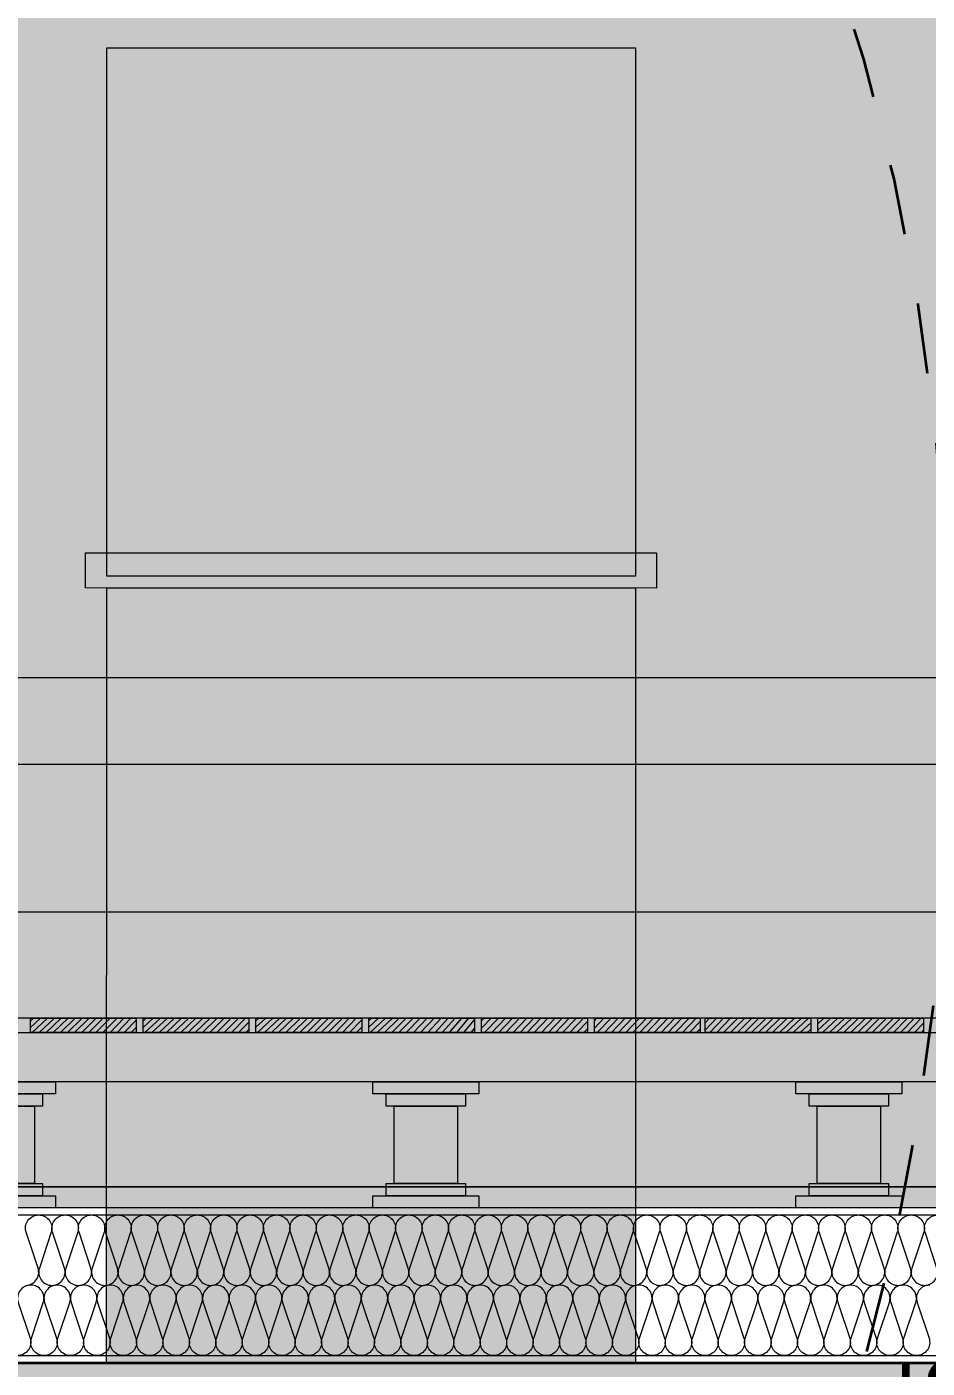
# Model space of a CAD drawing. Header units: metres. Extents: x 1838950 to 1842843, y 5171318 to 5174224.
# Drawn here: x 1841226.682 to 1841227.959, y 5171402.515 to 5171404.418 of the extents above; entities that cross this region are included whole.
import ezdxf

# ---------------------------------------------------------------- set-up
doc = ezdxf.new("R2010")
doc.units = ezdxf.units.M
doc.header["$LTSCALE"] = 0.0254
doc.header["$PDMODE"] = 1
doc.header["$PDSIZE"] = -2
doc.linetypes.add('Sl_Pointillé 1', pattern=[0.083328, 0.041656, -0.041672])
doc.layers.get('0').update_dxf_attribs({"lineweight": 18})
doc.layers.get('DEFPOINTS').update_dxf_attribs({"lineweight": 18})
for name, color, linetype, lineweight in [('00 CHAZAL BASTAING BOIS', 7, 'Continuous', 5), ('00 CHAZAL Coupe A.5', 7, 'Continuous', 18), ('00 CHAZAL Drainage Hors lot', 7, 'Continuous', 5), ('00 CHAZAL INVISIBLE ARCHI', 7, 'Continuous', 5), ('00 CHAZAL LEVER EDICULES', 7, 'Continuous', 5), ('00 CHAZAL MOBILIER', 7, 'Continuous', 5), ('00 CHAZAL PLATELAGE BOIS', 7, 'Continuous', 5)]:
    doc.layers.add(name, color=color, linetype=linetype, lineweight=lineweight)
doc.layers.add('00 CHAZAL CONSTRUCTION', color=1, linetype='Continuous', lineweight=5, true_color=0xff0000)
doc.layers.add('00 CHAZAL HABILLAGE EDICULES 2', color=6, linetype='Continuous', lineweight=13, true_color=0xff00ff)
doc.styles.add('Arial', font='arial.ttf')
doc.dimstyles.new('IS', dxfattribs={"dimtxt": 302.065972222221, "dimasz": 9.921875e-05, "dimexe": 2e-07, "dimexo": 1e-06, "dimgap": 2.999999999999999e-07, "dimtad": 1, "dimzin": 3, "dimtxsty": 'Arial', "dimblk": 'DOT', "dimblk1": 'DOT', "dimblk2": 'DOT', "dimcen": 0, "dimdle": 1e-06, "dimazin": 0, "dimtfac": 1, "dimtix": 1, "dimtmove": 0, "dimatfit": 0, "dimldrblk": 'DOT', "dimfxl": 1e-06, "dimfxlon": 1, "dimfrac": 2, "dimtolj": 1, "dimtzin": 3, "dimarcsym": 0})
pattern_1 = [(45, (388.1691140702418, 220.8695760480229), (0, -0.009999999999999997), [])]

# ---------------------------------------------------------------- blocks, each defined once
blk = doc.blocks.new('Groupe-1820-1')
at = {"layer": '00 CHAZAL Coupe A.5', "color": 7, "linetype": 'Continuous', "lineweight": 13, "flags": 128}
for points in [[(1841226.679896663, 5171402.631951516, 0.511610876032272), (1841226.697690247, 5171402.65661344), (1841226.680853078, 5171402.707289591, -0.5116109189007877), (1841226.698646663, 5171402.731951515, -0.5116109281874278), (1841226.716440247, 5171402.707289591), (1841226.699603078, 5171402.65661344, 0.5116109030738107), (1841226.717396663, 5171402.631951516, 0.511610876032272), (1841226.735190247, 5171402.65661344), (1841226.718353078, 5171402.707289591, -0.5116109189007877), (1841226.736146663, 5171402.731951515, -0.5116109281874278), (1841226.753940247, 5171402.707289591), (1841226.737103078, 5171402.65661344, 0.5116109030738107), (1841226.754896663, 5171402.631951516, 0.511610876032272), (1841226.772690247, 5171402.65661344), (1841226.755853078, 5171402.707289591, -0.5116109189007877), (1841226.773646663, 5171402.731951515, -0.5116109281874278), (1841226.791440247, 5171402.707289591), (1841226.774603078, 5171402.65661344, 0.5116109030738107), (1841226.792396663, 5171402.631951516, 0.511610876032272), (1841226.810190247, 5171402.65661344), (1841226.793353078, 5171402.707289591, -0.5116109189007877), (1841226.811146663, 5171402.731951515, -0.5116109281874278), (1841226.828940247, 5171402.707289591), (1841226.812103078, 5171402.65661344, 0.5116109030738107), (1841226.829896663, 5171402.631951516, 0.511610876032272), (1841226.847690247, 5171402.65661344), (1841226.830853078, 5171402.707289591, -0.5116109189007877), (1841226.848646663, 5171402.731951515, -0.5116109281874278), (1841226.866440247, 5171402.707289591), (1841226.849603078, 5171402.65661344, 0.5116109030738107), (1841226.867396663, 5171402.631951516, 0.511610876032272), (1841226.885190247, 5171402.65661344), (1841226.876771663, 5171402.681951515)], [(1841226.876771663, 5171402.681951515), (1841226.868353078, 5171402.707289591, -0.5116109189007877), (1841226.886146663, 5171402.731951515, -0.5116109281874278), (1841226.903940247, 5171402.707289591), (1841226.887103078, 5171402.65661344, 0.5116109030738107), (1841226.904896663, 5171402.631951516, 0.511610876032272), (1841226.922690247, 5171402.65661344), (1841226.905853078, 5171402.707289591, -0.5116109189007877), (1841226.923646663, 5171402.731951515, -0.5116109281874278), (1841226.941440247, 5171402.707289591), (1841226.924603078, 5171402.65661344, 0.5116109030738107), (1841226.942396663, 5171402.631951516, 0.511610876032272), (1841226.960190247, 5171402.65661344), (1841226.943353078, 5171402.707289591, -0.5116109189007877), (1841226.961146663, 5171402.731951515, -0.5116109281874278), (1841226.978940247, 5171402.707289591), (1841226.962103078, 5171402.65661344, 0.5116109030738107), (1841226.979896663, 5171402.631951516, 0.511610876032272), (1841226.997690247, 5171402.65661344), (1841226.980853078, 5171402.707289591, -0.5116109189007877), (1841226.998646663, 5171402.731951515, -0.5116109281874278), (1841227.016440247, 5171402.707289591), (1841226.999603078, 5171402.65661344, 0.5116109030738107), (1841227.017396663, 5171402.631951516, 0.511610876032272), (1841227.035190247, 5171402.65661344), (1841227.018353078, 5171402.707289591, -0.5116109189007877), (1841227.036146663, 5171402.731951515, -0.5116109281874278), (1841227.053940247, 5171402.707289591), (1841227.037103078, 5171402.65661344, 0.5116109030738107), (1841227.054896663, 5171402.631951516, 0.511610876032272), (1841227.072690247, 5171402.65661344), (1841227.055853078, 5171402.707289591, -0.5116109189007877), (1841227.073646663, 5171402.731951515, -0.5116109281874278), (1841227.091440247, 5171402.707289591), (1841227.074603078, 5171402.65661344, 0.5116109030738107), (1841227.092396663, 5171402.631951516, 0.511610876032272), (1841227.110190247, 5171402.65661344), (1841227.093353078, 5171402.707289591, -0.5116109189007877), (1841227.111146663, 5171402.731951515, -0.5116109281874278), (1841227.128940247, 5171402.707289591), (1841227.112103078, 5171402.65661344, 0.5116109030738107), (1841227.129896663, 5171402.631951516, 0.511610876032272), (1841227.147690247, 5171402.65661344), (1841227.130853078, 5171402.707289591, -0.5116109189007877), (1841227.148646663, 5171402.731951515, -0.5116109281874278), (1841227.166440247, 5171402.707289591), (1841227.149603078, 5171402.65661344, 0.5116109030738107), (1841227.167396663, 5171402.631951516, 0.511610876032272), (1841227.185190247, 5171402.65661344), (1841227.168353078, 5171402.707289591, -0.5116109189007877), (1841227.186146663, 5171402.731951515, -0.5116109281874278), (1841227.203940247, 5171402.707289591), (1841227.187103078, 5171402.65661344, 0.5116109030738107), (1841227.204896663, 5171402.631951516, 0.511610876032272), (1841227.222690247, 5171402.65661344), (1841227.205853078, 5171402.707289591, -0.5116109189007877), (1841227.223646663, 5171402.731951515, -0.5116109281874278), (1841227.241440247, 5171402.707289591), (1841227.224603078, 5171402.65661344, 0.5116109030738107), (1841227.242396663, 5171402.631951516, 0.511610876032272), (1841227.260190247, 5171402.65661344), (1841227.243353078, 5171402.707289591, -0.5116109189007877), (1841227.261146663, 5171402.731951515, -0.5116109281874278), (1841227.278940247, 5171402.707289591), (1841227.262103078, 5171402.65661344, 0.5116109030738107), (1841227.279896663, 5171402.631951516, 0.511610876032272), (1841227.297690247, 5171402.65661344), (1841227.280853078, 5171402.707289591, -0.5116109189007877), (1841227.298646663, 5171402.731951515, -0.5116109281874278), (1841227.316440247, 5171402.707289591), (1841227.299603078, 5171402.65661344, 0.5116109030738107), (1841227.317396663, 5171402.631951516, 0.511610876032272), (1841227.335190247, 5171402.65661344), (1841227.326771663, 5171402.681951515)], [(1841227.326771663, 5171402.681951515), (1841227.318353078, 5171402.707289591, -0.5116109189007877), (1841227.336146663, 5171402.731951515, -0.5116109281874278), (1841227.353940247, 5171402.707289591), (1841227.337103078, 5171402.65661344, 0.5116109030738107), (1841227.354896663, 5171402.631951516, 0.511610876032272), (1841227.372690247, 5171402.65661344), (1841227.355853078, 5171402.707289591, -0.5116109189007877), (1841227.373646663, 5171402.731951515, -0.5116109281874278), (1841227.391440247, 5171402.707289591), (1841227.374603078, 5171402.65661344, 0.5116109030738107), (1841227.392396663, 5171402.631951516, 0.511610876032272), (1841227.410190247, 5171402.65661344), (1841227.393353078, 5171402.707289591, -0.5116109189007877), (1841227.411146663, 5171402.731951515, -0.5116109281874278), (1841227.428940247, 5171402.707289591), (1841227.412103078, 5171402.65661344, 0.5116109030738107), (1841227.429896663, 5171402.631951516, 0.511610876032272), (1841227.447690247, 5171402.65661344), (1841227.430853078, 5171402.707289591, -0.5116109189007877), (1841227.448646663, 5171402.731951515, -0.5116109281874278), (1841227.466440247, 5171402.707289591), (1841227.449603078, 5171402.65661344, 0.5116109030738107), (1841227.467396663, 5171402.631951516, 0.511610876032272), (1841227.485190247, 5171402.65661344), (1841227.468353078, 5171402.707289591, -0.5116109189007877), (1841227.486146663, 5171402.731951515, -0.5116109281874278), (1841227.503940247, 5171402.707289591), (1841227.487103078, 5171402.65661344, 0.5116109030738107), (1841227.504896663, 5171402.631951516, 0.511610876032272), (1841227.522690247, 5171402.65661344), (1841227.505853078, 5171402.707289591, -0.5116109189007877), (1841227.523646663, 5171402.731951515, -0.5116109281874278), (1841227.541440247, 5171402.707289591), (1841227.524603078, 5171402.65661344, 0.5116109030738107), (1841227.542396663, 5171402.631951516, 0.511610876032272), (1841227.560190247, 5171402.65661344), (1841227.543353078, 5171402.707289591, -0.5116109189007877), (1841227.561146663, 5171402.731951515, -0.5116109281874278), (1841227.578940247, 5171402.707289591), (1841227.562103078, 5171402.65661344, 0.5116109030738107), (1841227.579896663, 5171402.631951516, 0.511610876032272), (1841227.597690247, 5171402.65661344), (1841227.580853078, 5171402.707289591, -0.5116109189007877), (1841227.598646663, 5171402.731951515, -0.5116109281874278), (1841227.616440247, 5171402.707289591), (1841227.599603078, 5171402.65661344, 0.5116109030738107), (1841227.617396663, 5171402.631951516, 0.511610876032272), (1841227.635190247, 5171402.65661344), (1841227.618353078, 5171402.707289591, -0.5116109189007877), (1841227.636146663, 5171402.731951515, -0.5116109281874278), (1841227.653940247, 5171402.707289591), (1841227.637103078, 5171402.65661344, 0.5116109030738107), (1841227.654896663, 5171402.631951516, 0.511610876032272), (1841227.672690247, 5171402.65661344), (1841227.655853078, 5171402.707289591, -0.5116109189007877), (1841227.673646663, 5171402.731951515, -0.5116109281874278), (1841227.691440247, 5171402.707289591), (1841227.674603078, 5171402.65661344, 0.5116109030738107), (1841227.692396663, 5171402.631951516, 0.511610876032272), (1841227.710190247, 5171402.65661344), (1841227.693353078, 5171402.707289591, -0.5116109189007877), (1841227.711146663, 5171402.731951515, -0.5116109281874278), (1841227.728940247, 5171402.707289591), (1841227.712103078, 5171402.65661344, 0.5116109030738107), (1841227.729896663, 5171402.631951516, 0.511610876032272), (1841227.747690247, 5171402.65661344), (1841227.730853078, 5171402.707289591, -0.5116109189007877), (1841227.748646663, 5171402.731951515, -0.5116109281874278), (1841227.766440247, 5171402.707289591), (1841227.749603078, 5171402.65661344, 0.5116109030738107), (1841227.767396663, 5171402.631951516, 0.511610876032272), (1841227.785190247, 5171402.65661344), (1841227.776771663, 5171402.681951515)], [(1841227.776771663, 5171402.681951515), (1841227.768353078, 5171402.707289591, -0.5116109189007877), (1841227.786146663, 5171402.731951515, -0.5116109281874278), (1841227.803940247, 5171402.707289591), (1841227.787103078, 5171402.65661344, 0.5116109030738107), (1841227.804896663, 5171402.631951516, 0.511610876032272), (1841227.822690247, 5171402.65661344), (1841227.805853078, 5171402.707289591, -0.5116109189007877), (1841227.823646663, 5171402.731951515, -0.5116109281874278), (1841227.841440247, 5171402.707289591), (1841227.824603078, 5171402.65661344, 0.5116109030738107), (1841227.842396663, 5171402.631951516, 0.511610876032272), (1841227.860190247, 5171402.65661344), (1841227.843353078, 5171402.707289591, -0.5116109189007877), (1841227.861146663, 5171402.731951515, -0.5116109281874278), (1841227.878940247, 5171402.707289591), (1841227.862103078, 5171402.65661344, 0.5116109030738107), (1841227.879896663, 5171402.631951516, 0.511610876032272), (1841227.897690247, 5171402.65661344), (1841227.880853078, 5171402.707289591, -0.5116109189007877), (1841227.898646663, 5171402.731951515, -0.5116109281874278), (1841227.916440247, 5171402.707289591), (1841227.899603078, 5171402.65661344, 0.5116109030738107), (1841227.917396663, 5171402.631951516, 0.511610876032272), (1841227.935190247, 5171402.65661344), (1841227.918353078, 5171402.707289591, -0.5116109189007877), (1841227.936146663, 5171402.731951515, -0.5116109281874278), (1841227.953940247, 5171402.707289591), (1841227.937103078, 5171402.65661344, 0.5116109030738107), (1841227.954896663, 5171402.631951516, 0.511610876032272), (1841227.972690247, 5171402.65661344), (1841227.955853078, 5171402.707289591, -0.5116109189007877), (1841227.973646663, 5171402.731951515, -0.5116109281874278)]]:
    blk.add_lwpolyline(points, format="xyb", dxfattribs=at)
blk = doc.blocks.new('Groupe-1821-1')
at = {"layer": '00 CHAZAL Coupe A.5', "color": 7, "linetype": 'Continuous', "lineweight": 13, "flags": 128}
for points in [[(1841226.884271663, 5171402.582428516), (1841226.892690247, 5171402.607766591, 0.5116109189007877), (1841226.874896663, 5171402.632428516, 0.5116109229117703), (1841226.857103078, 5171402.607766591), (1841226.873940247, 5171402.55709044, -0.5116109189007877), (1841226.856146663, 5171402.532428515, -0.511610917636113), (1841226.838353078, 5171402.55709044), (1841226.855190247, 5171402.607766591, 0.5116109189007877), (1841226.837396663, 5171402.632428516, 0.5116109229117703), (1841226.819603078, 5171402.607766591), (1841226.836440247, 5171402.55709044, -0.5116109189007877), (1841226.818646663, 5171402.532428515, -0.511610917636113), (1841226.800853078, 5171402.55709044), (1841226.817690247, 5171402.607766591, 0.5116109189007877), (1841226.799896663, 5171402.632428516, 0.5116109229117703), (1841226.782103078, 5171402.607766591), (1841226.798940247, 5171402.55709044, -0.5116109189007877), (1841226.781146663, 5171402.532428515, -0.511610917636113), (1841226.763353078, 5171402.55709044), (1841226.780190247, 5171402.607766591, 0.5116109189007877), (1841226.762396663, 5171402.632428516, 0.5116109229117703), (1841226.744603078, 5171402.607766591), (1841226.761440247, 5171402.55709044, -0.5116109189007877), (1841226.743646663, 5171402.532428515, -0.511610917636113), (1841226.725853078, 5171402.55709044), (1841226.742690247, 5171402.607766591, 0.5116109189007877), (1841226.724896663, 5171402.632428516, 0.5116109229117703), (1841226.707103078, 5171402.607766591), (1841226.723940247, 5171402.55709044, -0.5116109189007877), (1841226.706146663, 5171402.532428515, -0.511610917636113), (1841226.688353078, 5171402.55709044), (1841226.705190247, 5171402.607766591, 0.5116109189007877), (1841226.687396663, 5171402.632428516, 0.5116109229117703), (1841226.669603078, 5171402.607766591), (1841226.686440247, 5171402.55709044, -0.5116109189007877), (1841226.668646663, 5171402.532428515, -0.511610917636113)], [(1841227.334271663, 5171402.582428516), (1841227.342690247, 5171402.607766591, 0.5116109189007877), (1841227.324896663, 5171402.632428516, 0.5116109229117703), (1841227.307103078, 5171402.607766591), (1841227.323940247, 5171402.55709044, -0.5116109189007877), (1841227.306146663, 5171402.532428515, -0.511610917636113), (1841227.288353078, 5171402.55709044), (1841227.305190247, 5171402.607766591, 0.5116109189007877), (1841227.287396663, 5171402.632428516, 0.5116109229117703), (1841227.269603078, 5171402.607766591), (1841227.286440247, 5171402.55709044, -0.5116109189007877), (1841227.268646663, 5171402.532428515, -0.511610917636113), (1841227.250853078, 5171402.55709044), (1841227.267690247, 5171402.607766591, 0.5116109189007877), (1841227.249896663, 5171402.632428516, 0.5116109229117703), (1841227.232103078, 5171402.607766591), (1841227.248940247, 5171402.55709044, -0.5116109189007877), (1841227.231146663, 5171402.532428515, -0.511610917636113), (1841227.213353078, 5171402.55709044), (1841227.230190247, 5171402.607766591, 0.5116109189007877), (1841227.212396663, 5171402.632428516, 0.5116109229117703), (1841227.194603078, 5171402.607766591), (1841227.211440247, 5171402.55709044, -0.5116109189007877), (1841227.193646663, 5171402.532428515, -0.511610917636113), (1841227.175853078, 5171402.55709044), (1841227.192690247, 5171402.607766591, 0.5116109189007877), (1841227.174896663, 5171402.632428516, 0.5116109229117703), (1841227.157103078, 5171402.607766591), (1841227.173940247, 5171402.55709044, -0.5116109189007877), (1841227.156146663, 5171402.532428515, -0.511610917636113), (1841227.138353078, 5171402.55709044), (1841227.155190247, 5171402.607766591, 0.5116109189007877), (1841227.137396663, 5171402.632428516, 0.5116109229117703), (1841227.119603078, 5171402.607766591), (1841227.136440247, 5171402.55709044, -0.5116109189007877), (1841227.118646663, 5171402.532428515, -0.511610917636113), (1841227.100853078, 5171402.55709044), (1841227.117690247, 5171402.607766591, 0.5116109189007877), (1841227.099896663, 5171402.632428516, 0.5116109229117703), (1841227.082103078, 5171402.607766591), (1841227.098940247, 5171402.55709044, -0.5116109189007877), (1841227.081146663, 5171402.532428515, -0.511610917636113), (1841227.063353078, 5171402.55709044), (1841227.080190247, 5171402.607766591, 0.5116109189007877), (1841227.062396663, 5171402.632428516, 0.5116109229117703), (1841227.044603078, 5171402.607766591), (1841227.061440247, 5171402.55709044, -0.5116109189007877), (1841227.043646663, 5171402.532428515, -0.511610917636113), (1841227.025853078, 5171402.55709044), (1841227.042690247, 5171402.607766591, 0.5116109189007877), (1841227.024896663, 5171402.632428516, 0.5116109229117703), (1841227.007103078, 5171402.607766591), (1841227.023940247, 5171402.55709044, -0.5116109189007877), (1841227.006146663, 5171402.532428515, -0.511610917636113), (1841226.988353078, 5171402.55709044), (1841227.005190247, 5171402.607766591, 0.5116109189007877), (1841226.987396663, 5171402.632428516, 0.5116109229117703), (1841226.969603078, 5171402.607766591), (1841226.986440247, 5171402.55709044, -0.5116109189007877), (1841226.968646663, 5171402.532428515, -0.511610917636113), (1841226.950853078, 5171402.55709044), (1841226.967690247, 5171402.607766591, 0.5116109189007877), (1841226.949896663, 5171402.632428516, 0.5116109229117703), (1841226.932103078, 5171402.607766591), (1841226.948940247, 5171402.55709044, -0.5116109189007877), (1841226.931146663, 5171402.532428515, -0.511610917636113), (1841226.913353078, 5171402.55709044), (1841226.930190247, 5171402.607766591, 0.5116109189007877), (1841226.912396663, 5171402.632428516, 0.5116109229117703), (1841226.894603078, 5171402.607766591), (1841226.911440247, 5171402.55709044, -0.5116109189007877), (1841226.893646663, 5171402.532428515, -0.511610917636113), (1841226.875853078, 5171402.55709044), (1841226.884271663, 5171402.582428516)], [(1841227.784271663, 5171402.582428516), (1841227.792690247, 5171402.607766591, 0.5116109189007877), (1841227.774896663, 5171402.632428516, 0.5116109229117703), (1841227.757103078, 5171402.607766591), (1841227.773940247, 5171402.55709044, -0.5116109189007877), (1841227.756146663, 5171402.532428515, -0.511610917636113), (1841227.738353078, 5171402.55709044), (1841227.755190247, 5171402.607766591, 0.5116109189007877), (1841227.737396663, 5171402.632428516, 0.5116109229117703), (1841227.719603078, 5171402.607766591), (1841227.736440247, 5171402.55709044, -0.5116109189007877), (1841227.718646663, 5171402.532428515, -0.511610917636113), (1841227.700853078, 5171402.55709044), (1841227.717690247, 5171402.607766591, 0.5116109189007877), (1841227.699896663, 5171402.632428516, 0.5116109229117703), (1841227.682103078, 5171402.607766591), (1841227.698940247, 5171402.55709044, -0.5116109189007877), (1841227.681146663, 5171402.532428515, -0.511610917636113), (1841227.663353078, 5171402.55709044), (1841227.680190247, 5171402.607766591, 0.5116109189007877), (1841227.662396663, 5171402.632428516, 0.5116109229117703), (1841227.644603078, 5171402.607766591), (1841227.661440247, 5171402.55709044, -0.5116109189007877), (1841227.643646663, 5171402.532428515, -0.511610917636113), (1841227.625853078, 5171402.55709044), (1841227.642690247, 5171402.607766591, 0.5116109189007877), (1841227.624896663, 5171402.632428516, 0.5116109229117703), (1841227.607103078, 5171402.607766591), (1841227.623940247, 5171402.55709044, -0.5116109189007877), (1841227.606146663, 5171402.532428515, -0.511610917636113), (1841227.588353078, 5171402.55709044), (1841227.605190247, 5171402.607766591, 0.5116109189007877), (1841227.587396663, 5171402.632428516, 0.5116109229117703), (1841227.569603078, 5171402.607766591), (1841227.586440247, 5171402.55709044, -0.5116109189007877), (1841227.568646663, 5171402.532428515, -0.511610917636113), (1841227.550853078, 5171402.55709044), (1841227.567690247, 5171402.607766591, 0.5116109189007877), (1841227.549896663, 5171402.632428516, 0.5116109229117703), (1841227.532103078, 5171402.607766591), (1841227.548940247, 5171402.55709044, -0.5116109189007877), (1841227.531146663, 5171402.532428515, -0.511610917636113), (1841227.513353078, 5171402.55709044), (1841227.530190247, 5171402.607766591, 0.5116109189007877), (1841227.512396663, 5171402.632428516, 0.5116109229117703), (1841227.494603078, 5171402.607766591), (1841227.511440247, 5171402.55709044, -0.5116109189007877), (1841227.493646663, 5171402.532428515, -0.511610917636113), (1841227.475853078, 5171402.55709044), (1841227.492690247, 5171402.607766591, 0.5116109189007877), (1841227.474896663, 5171402.632428516, 0.5116109229117703), (1841227.457103078, 5171402.607766591), (1841227.473940247, 5171402.55709044, -0.5116109189007877), (1841227.456146663, 5171402.532428515, -0.511610917636113), (1841227.438353078, 5171402.55709044), (1841227.455190247, 5171402.607766591, 0.5116109189007877), (1841227.437396663, 5171402.632428516, 0.5116109229117703), (1841227.419603078, 5171402.607766591), (1841227.436440247, 5171402.55709044, -0.5116109189007877), (1841227.418646663, 5171402.532428515, -0.511610917636113), (1841227.400853078, 5171402.55709044), (1841227.417690247, 5171402.607766591, 0.5116109189007877), (1841227.399896663, 5171402.632428516, 0.5116109229117703), (1841227.382103078, 5171402.607766591), (1841227.398940247, 5171402.55709044, -0.5116109189007877), (1841227.381146663, 5171402.532428515, -0.511610917636113), (1841227.363353078, 5171402.55709044), (1841227.380190247, 5171402.607766591, 0.5116109189007877), (1841227.362396663, 5171402.632428516, 0.5116109229117703), (1841227.344603078, 5171402.607766591), (1841227.361440247, 5171402.55709044, -0.5116109189007877), (1841227.343646663, 5171402.532428515, -0.511610917636113), (1841227.325853078, 5171402.55709044), (1841227.334271663, 5171402.582428516)], [(1841227.962396663, 5171402.632428516, 0.5116109229117703), (1841227.944603078, 5171402.607766591), (1841227.961440247, 5171402.55709044, -0.5116109189007877), (1841227.943646663, 5171402.532428515, -0.511610917636113), (1841227.925853078, 5171402.55709044), (1841227.942690247, 5171402.607766591, 0.5116109189007877), (1841227.924896663, 5171402.632428516, 0.5116109229117703), (1841227.907103078, 5171402.607766591), (1841227.923940247, 5171402.55709044, -0.5116109189007877), (1841227.906146663, 5171402.532428515, -0.511610917636113), (1841227.888353078, 5171402.55709044), (1841227.905190247, 5171402.607766591, 0.5116109189007877), (1841227.887396663, 5171402.632428516, 0.5116109229117703), (1841227.869603078, 5171402.607766591), (1841227.886440247, 5171402.55709044, -0.5116109189007877), (1841227.868646663, 5171402.532428515, -0.511610917636113), (1841227.850853078, 5171402.55709044), (1841227.867690247, 5171402.607766591, 0.5116109189007877), (1841227.849896663, 5171402.632428516, 0.5116109229117703), (1841227.832103078, 5171402.607766591), (1841227.848940247, 5171402.55709044, -0.5116109189007877), (1841227.831146663, 5171402.532428515, -0.511610917636113), (1841227.813353078, 5171402.55709044), (1841227.830190247, 5171402.607766591, 0.5116109189007877), (1841227.812396663, 5171402.632428516, 0.5116109229117703), (1841227.794603078, 5171402.607766591), (1841227.811440247, 5171402.55709044, -0.5116109189007877), (1841227.793646663, 5171402.532428515, -0.511610917636113), (1841227.775853078, 5171402.55709044), (1841227.784271663, 5171402.582428516)]]:
    blk.add_lwpolyline(points, format="xyb", dxfattribs=at)
blk = doc.blocks.new('Groupe-1829-1')
at = {"layer": '00 CHAZAL Coupe A.5', "color": 7, "linetype": 'Continuous', "lineweight": 5, "flags": 128}
for points in [[(1841227.172692443, 5171402.920990684), (1841227.322692442, 5171402.920978106), (1841227.322691, 5171402.903782269), (1841227.172691001, 5171402.903794848)], [(1841227.191441185, 5171402.903793276), (1841227.303941184, 5171402.903783841), (1841227.303939704, 5171402.886131331), (1841227.191439705, 5171402.886140767)], [(1841227.20270257, 5171402.886139822), (1841227.29270257, 5171402.886132274), (1841227.292693399, 5171402.776773932), (1841227.202693399, 5171402.77678148)], [(1841227.191443583, 5171402.776782423), (1841227.303943583, 5171402.776772988), (1841227.303942102, 5171402.759120831), (1841227.191442103, 5171402.759130266)], [(1841227.172692287, 5171402.759131839), (1841227.322692286, 5171402.759119259), (1841227.322690844, 5171402.741923422), (1841227.172690845, 5171402.741936002)]]:
    blk.add_lwpolyline(points, close=True, dxfattribs=at)
blk = doc.blocks.new('Groupe-1830-1')
at = {"layer": '00 CHAZAL Coupe A.5', "color": 7, "linetype": 'Continuous', "lineweight": 5, "flags": 128}
for points in [[(1841226.572692443, 5171402.920990684), (1841226.722692442, 5171402.920978106), (1841226.722691, 5171402.903782269), (1841226.572691001, 5171402.903794848)], [(1841226.591441185, 5171402.903793276), (1841226.703941185, 5171402.903783841), (1841226.703939704, 5171402.886131331), (1841226.591439705, 5171402.886140767)], [(1841226.60270257, 5171402.886139822), (1841226.69270257, 5171402.886132274), (1841226.692693399, 5171402.776773932), (1841226.602693399, 5171402.77678148)], [(1841226.591443583, 5171402.776782423), (1841226.703943583, 5171402.776772988), (1841226.703942102, 5171402.759120831), (1841226.591442103, 5171402.759130266)], [(1841226.572692287, 5171402.759131839), (1841226.722692287, 5171402.759119259), (1841226.722690844, 5171402.741923422), (1841226.572690845, 5171402.741936002)]]:
    blk.add_lwpolyline(points, close=True, dxfattribs=at)
blk = doc.blocks.new('Groupe-1832-1')
at = {"layer": '00 CHAZAL Coupe A.5', "color": 7, "linetype": 'Continuous', "lineweight": 5, "flags": 128}
for points in [[(1841227.772692443, 5171402.920990684), (1841227.922692442, 5171402.920978106), (1841227.922691, 5171402.903782269), (1841227.772691001, 5171402.903794848)], [(1841227.791441185, 5171402.903793276), (1841227.903941185, 5171402.903783841), (1841227.903939704, 5171402.886131331), (1841227.791439705, 5171402.886140767)], [(1841227.80270257, 5171402.886139822), (1841227.89270257, 5171402.886132274), (1841227.892693399, 5171402.776773932), (1841227.802693399, 5171402.77678148)], [(1841227.791443583, 5171402.776782423), (1841227.903943583, 5171402.776772988), (1841227.903942102, 5171402.759120831), (1841227.791442103, 5171402.759130266)], [(1841227.772692287, 5171402.759131839), (1841227.922692287, 5171402.759119259), (1841227.922690844, 5171402.741923422), (1841227.772690845, 5171402.741936002)]]:
    blk.add_lwpolyline(points, close=True, dxfattribs=at)
blk = doc.blocks.new('Groupe-1988-1')
at = {"layer": '00 CHAZAL CONSTRUCTION', "flags": 128}
blk.add_lwpolyline([(1841195.296588009, 5171405.794609969), (1841195.296587505, 5171403.494609969), (1841256.88204501, 5171403.49460997), (1841256.882043539, 5171406.072559759)], dxfattribs=at)
blk = doc.blocks.new('Groupe-1989-1')
at = {"layer": '00 CHAZAL CONSTRUCTION', "flags": 128}
blk.add_lwpolyline([(1841226.795275172, 5171404.388175502), (1841227.54527516, 5171404.388039686), (1841227.545139374, 5171403.638204681), (1841226.795139385, 5171403.638340497)], close=True, dxfattribs=at)
at = {"layer": '00 CHAZAL CONSTRUCTION', "color": 7}
blk.add_blockref('Groupe-1988-1', (0, 0), dxfattribs=at)
blk = doc.blocks.new('Groupe-2001-1')
at = {"layer": '00 CHAZAL Coupe A.5', "color": 7, "linetype": 'Continuous', "lineweight": 13, "flags": 128}
blk.add_lwpolyline([(1841225.184061024, 5171403.371393556), (1841228.229749672, 5171403.371393556), (1841228.229749672, 5171403.010945064), (1841225.184061024, 5171403.010945064)], close=True, dxfattribs=at)
blk = doc.blocks.new('_DOT')
at = {"color": 0, "linetype": 'ByBlock', "lineweight": -2}
blk.add_line((-0.5, 0), (-1, 0), dxfattribs=at)
at = {"color": 0, "linetype": 'ByBlock', "const_width": 0.5}
blk.add_lwpolyline([(-0.25, 0, 1), (0.25, 0, 1)], format="xyb", close=True, dxfattribs=at)
blk = doc.blocks.new('*D577')
at = {"layer": '00 CHAZAL Coupe A.5', "color": 0, "linetype": 'Continuous', "lineweight": -2, "transparency": 16777216}
for p, q in [((1841228.072896663, 5171402.541812878), (1841228.072896663, 5171402.561656628)), ((1841228.073096663, 5171402.521969128), (1841228.072856663, 5171402.521969128)), ((1841228.072896663, 5171402.521969128), (1841228.072896663, 5171402.272162832)), ((1841228.073096663, 5171402.272162832), (1841228.072856663, 5171402.272162832)), ((1841228.072896663, 5171402.252319083), (1841228.072896663, 5171402.232475333))]:
    blk.add_line(p, q, dxfattribs=at)
at = {"layer": 'DEFPOINTS', "color": 0, "transparency": 16777216}
for p in [(1841228.707896663, 5171402.521969128), (1841228.072896663, 5171402.272162832), (1841228.302896663, 5171402.272162832)]:
    blk.add_point(p, dxfattribs=at)
at = {"layer": '00 CHAZAL Coupe A.5', "color": 0, "lineweight": -2, "transparency": 16777216, "xscale": 0.01984375, "yscale": 0.01984375, "zscale": 0.01984375}
for p, rotation in [((1841228.072896663, 5171402.521969128), 270), ((1841228.072896663, 5171402.272162832), 90)]:
    blk.add_blockref('_DOT', p, dxfattribs=dict(at, rotation=rotation))
at = {"layer": '00 CHAZAL Coupe A.5', "color": 0, "lineweight": 5, "transparency": 16777216, "insert": (1841227.982543058, 5171402.39706598), "char_height": 0.1005055871212121, "attachment_point": 5, "rotation": 90, "style": 'Arial'}
blk.add_mtext('\\A1;0,25', dxfattribs=at)
blk = doc.blocks.new('Groupe-2080-1')
at = {"layer": '00 CHAZAL Coupe A.5', "color": 12, "linetype": 'Sl_Pointillé 1', "lineweight": 35, "true_color": 0xdd0000, "transparency": 33554687}
blk.add_ellipse((1841226.972486723, 5171403.446692379), major_axis=(-4.669756759371992e-10, 1.941121751308441), ratio=0.5249453604746245, dxfattribs=at)
blk = doc.blocks.new('Groupe-2016-1')
at = {"layer": '00 CHAZAL Coupe A.5', "color": 7, "linetype": 'Continuous', "lineweight": 5}
dim = blk.add_linear_dim(base=(1841228.072896663, 5171402.272162832), p1=(1841228.707896663, 5171402.521969128), p2=(1841228.302896663, 5171402.272162832), angle=269.9999999999958, dimstyle='IS', override={"dimtxt": 0.1005055871212121, "dimasz": 0.01984375, "dimexe": 4e-05, "dimgap": 0.03, "dimpost": '<>', "dimtxsty": 'Arial', "dimdle": 0.0002, "dimtmove": 2, "dimfxl": 0.0002}, dxfattribs=at)
dim.commit()
dim.dimension.update_dxf_attribs({"geometry": '*D577', "text_midpoint": (1841227.982543058, 5171402.39706598)})

msp = doc.modelspace()

# ---------------------------------------------------------------- hatches: boundary and pattern name
at = {"layer": '00 CHAZAL BASTAING BOIS', "linetype": 'Continuous', "lineweight": 0, "true_color": 0xccbb66, "transparency": 33554687}
msp.add_hatch(color=43, dxfattribs=at).paths.add_polyline_path([(1841226.610080248, 5171403.161951515), (1841229.684722972, 5171403.161951515), (1841229.684722972, 5171402.771951515), (1841226.610080248, 5171402.771951515)])
at = {"layer": '00 CHAZAL Coupe A.5', "linetype": 'Continuous', "lineweight": 0, "true_color": 0xaaaaaa}
h = msp.add_hatch(color=253, dxfattribs=at)
h.paths.add_polyline_path([(1841239.109896663, 5171403.243896709), (1841238.949896664, 5171403.243896708), (1841238.949896662, 5171402.521969138), (1841224.65489666, 5171402.521969132), (1841224.654896659, 5171402.872162836), (1841224.474896656, 5171402.872162841), (1841224.474896655, 5171402.326162837), (1841224.475301403, 5171402.326162834), (1841224.475301407, 5171402.272162841), (1841231.923579672, 5171402.272162838), (1841231.923579679, 5171399.732462833), (1841224.655250215, 5171399.732462838), (1841224.655250213, 5171399.732162839), (1841224.475301403, 5171399.732162839), (1841224.475301412, 5171399.482162841), (1841236.987928811, 5171399.482162837), (1841236.987928817, 5171399.112889856), (1841237.087976189, 5171399.112889857), (1841237.087976182, 5171399.482162838), (1841238.93028596, 5171399.482162832), (1841238.93028596, 5171396.942462839), (1841224.475301409, 5171396.942462837), (1841224.475301411, 5171396.692355099), (1841246.377896659, 5171396.692355103), (1841246.377896661, 5171394.10147543), (1841224.475301404, 5171394.101475427), (1841224.475301405, 5171394.101355106), (1841224.475036844, 5171394.101355103), (1841224.475036842, 5171393.851355097), (1841246.37789666, 5171393.851355102), (1841246.377896659, 5171391.261162833), (1841224.475301403, 5171391.261162841), (1841224.475301406, 5171390.511163147), (1841224.655250211, 5171390.565686908), (1841224.655250206, 5171391.031714343), (1841224.654996149, 5171391.031714346), (1841224.654996147, 5171391.061714348), (1841241.882573695, 5171391.061714348), (1841241.882573695, 5171387.477191932), (1841242.082573693, 5171387.53426539), (1841242.082573697, 5171388.170355096), (1841244.382896662, 5171388.170355097), (1841244.382896658, 5171387.592779486), (1841244.575838503, 5171387.647714344), (1841244.575838506, 5171388.221043946), (1841251.192440692, 5171388.221043946), (1841251.192440688, 5171387.739728985), (1841251.352896657, 5171387.787714348), (1841251.352896661, 5171393.704138685), (1841251.353186321, 5171393.704138688), (1841251.353186318, 5171393.736426199), (1841251.352440687, 5171393.7364262), (1841251.352440685, 5171395.123355104), (1841251.233036839, 5171395.134355097), (1841251.233036847, 5171395.163355105), (1841251.232036843, 5171395.163355106), (1841251.232036842, 5171395.165587686), (1841251.192440684, 5171395.165587681), (1841251.192440693, 5171394.101475435), (1841246.557768262, 5171394.101475426), (1841246.557768263, 5171396.722462832), (1841251.192440694, 5171396.722462841), (1841251.192440686, 5171396.489355098), (1841251.352440685, 5171396.489355099), (1841251.352440687, 5171396.530651601), (1841251.352896659, 5171396.530651597), (1841251.352896658, 5171396.55671435), (1841251.352440684, 5171396.556714344), (1841251.352440692, 5171396.722462832), (1841252.340786604, 5171396.722462839), (1841252.3407866, 5171396.928933835), (1841251.720516192, 5171396.938018993), (1841251.720536839, 5171396.937796375), (1841251.362440684, 5171396.942462835), (1841251.352440687, 5171396.942462837), (1841251.352440687, 5171397.070166074), (1841251.352896661, 5171397.07016608), (1841251.352896659, 5171397.246062134), (1841251.352440687, 5171397.246062138), (1841251.352440692, 5171397.268162839), (1841251.352492689, 5171397.268162834), (1841251.35249269, 5171397.412162843), (1841251.35228317, 5171397.412162838), (1841251.352283174, 5171397.439162839), (1841251.192440686, 5171397.439162839), (1841251.192440687, 5171396.942462836), (1841245.109077177, 5171396.942462842), (1841245.085864868, 5171396.970704683), (1841245.00263581, 5171397.172667933), (1841244.919994568, 5171397.173386062), (1841244.919994564, 5171397.173392333), (1841244.919273441, 5171397.173392333), (1841244.919273437, 5171396.944310385), (1841244.919638059, 5171396.942462835), (1841239.110460074, 5171396.942462837), (1841239.11046007, 5171399.29216284), (1841239.10989666, 5171399.292162834), (1841239.109896654, 5171399.51216284), (1841244.86303684, 5171399.51216284), (1841244.863036841, 5171399.512462839), (1841244.957424605, 5171399.51246284), (1841244.957424609, 5171399.439216402), (1841245.117306272, 5171399.439216402), (1841245.117306273, 5171399.445162839), (1841245.117601469, 5171399.445162842), (1841245.117601464, 5171399.512462843), (1841246.106017133, 5171399.512462839), (1841246.106017133, 5171399.724727717), (1841245.455516759, 5171399.735635524), (1841245.45496105, 5171399.734283544), (1841245.117601464, 5171399.739940494), (1841245.11760146, 5171400.23246284), (1841244.817601467, 5171400.232462842), (1841244.817601464, 5171399.73246284), (1841239.109896661, 5171399.732462842)])
h.paths.add_polyline_path([(1841244.382896663, 5171391.041162834), (1841244.382896655, 5171388.420850242), (1841242.082573691, 5171388.420850242), (1841242.0825737, 5171391.041162842)])
h.paths.add_polyline_path([(1841246.377896656, 5171391.04116284), (1841246.377896661, 5171388.42104395), (1841244.575838506, 5171388.421043945), (1841244.5758385, 5171391.041162835)])
h.paths.add_polyline_path([(1841251.192440687, 5171391.041162836), (1841251.192440687, 5171390.901285128), (1841251.192614533, 5171390.90128513), (1841251.192614524, 5171390.863826097), (1841251.192642106, 5171390.863826093), (1841251.192642109, 5171388.421043948), (1841246.557768262, 5171388.421043947), (1841246.557768257, 5171391.041162837)])
h.paths.add_polyline_path([(1841251.192440689, 5171393.881475432), (1841251.192440691, 5171391.261162839), (1841246.557896664, 5171391.261162838), (1841246.557896662, 5171393.881475431)])
h.paths.add_polyline_path([(1841244.919994568, 5171397.173386062), (1841244.919994559, 5171397.172514952), (1841244.919273441, 5171397.173392333)])
h.paths.add_polyline_path([(1841238.93028596, 5171402.301961875), (1841238.930285954, 5171399.732462839), (1841238.597896662, 5171399.732462839), (1841232.103579674, 5171399.732462839), (1841232.103579677, 5171402.301460601), (1841238.852188752, 5171402.30196188)])
at = {"layer": '00 CHAZAL Coupe A.5', "linetype": 'Continuous', "lineweight": 5, "true_color": 0xc0c0c0}
h = msp.add_hatch(dxfattribs=at)
h.set_pattern_fill('BOIS 45', color=9, style=0, pattern_type=2)
h.set_pattern_definition(pattern_1)
h.paths.add_polyline_path([(1841226.686826551, 5171403.010945064), (1841226.836826551, 5171403.010945064), (1841226.836826551, 5171402.990945064), (1841226.686826551, 5171402.990945064)])
h = msp.add_hatch(dxfattribs=at)
h.set_pattern_fill('BOIS 45', color=9, style=0, pattern_type=2)
h.set_pattern_definition(pattern_1)
h.paths.add_polyline_path([(1841226.846826551, 5171403.010945064), (1841226.996826551, 5171403.010945064), (1841226.996826551, 5171402.990945064), (1841226.846826551, 5171402.990945064)])
h = msp.add_hatch(dxfattribs=at)
h.set_pattern_fill('BOIS 45', color=9, style=0, pattern_type=2)
h.set_pattern_definition(pattern_1)
h.paths.add_polyline_path([(1841227.006826551, 5171403.010945064), (1841227.156826551, 5171403.010945064), (1841227.156826551, 5171402.990945064), (1841227.006826551, 5171402.990945064)])
h = msp.add_hatch(dxfattribs=at)
h.set_pattern_fill('BOIS 45', color=9, style=0, pattern_type=2)
h.set_pattern_definition(pattern_1)
h.paths.add_polyline_path([(1841227.166826551, 5171403.010945064), (1841227.316826551, 5171403.010945064), (1841227.316826551, 5171402.990945064), (1841227.166826551, 5171402.990945064)])
h = msp.add_hatch(dxfattribs=at)
h.set_pattern_fill('BOIS 45', color=9, style=0, pattern_type=2)
h.set_pattern_definition(pattern_1)
h.paths.add_polyline_path([(1841227.326826551, 5171403.010945064), (1841227.476826551, 5171403.010945064), (1841227.476826551, 5171402.990945064), (1841227.326826551, 5171402.990945064)])
h = msp.add_hatch(dxfattribs=at)
h.set_pattern_fill('BOIS 45', color=9, style=0, pattern_type=2)
h.set_pattern_definition(pattern_1)
h.paths.add_polyline_path([(1841227.486826551, 5171403.010945064), (1841227.636826551, 5171403.010945064), (1841227.636826551, 5171402.990945064), (1841227.486826551, 5171402.990945064)])
h = msp.add_hatch(dxfattribs=at)
h.set_pattern_fill('BOIS 45', color=9, style=0, pattern_type=2)
h.set_pattern_definition(pattern_1)
h.paths.add_polyline_path([(1841227.643826551, 5171403.010945064), (1841227.793826551, 5171403.010945064), (1841227.793826551, 5171402.990945064), (1841227.643826551, 5171402.990945064)])
h = msp.add_hatch(dxfattribs=at)
h.set_pattern_fill('BOIS 45', color=9, style=0, pattern_type=2)
h.set_pattern_definition(pattern_1)
h.paths.add_polyline_path([(1841227.803826551, 5171403.010945064), (1841227.953826551, 5171403.010945064), (1841227.953826551, 5171402.990945064), (1841227.803826551, 5171402.990945064)])
at = {"layer": '00 CHAZAL Drainage Hors lot', "linetype": 'Continuous', "lineweight": 0, "transparency": 33554687}
msp.add_hatch(color=255, dxfattribs=at).paths.add_polyline_path([(1841226.610080248, 5171402.771951515), (1841229.684684843, 5171402.771951515), (1841229.684684843, 5171402.741970467), (1841226.610080248, 5171402.741970467)])
at = {"layer": '00 CHAZAL HABILLAGE EDICULES 2', "linetype": 'Continuous', "lineweight": 0, "true_color": 0xffff00}
msp.add_hatch(color=2, dxfattribs=at).paths.add_polyline_path([(1841226.500080248, 5171404.741970467), (1841229.800080248, 5171404.741970467), (1841229.800080248, 5171402.741970467), (1841226.500080248, 5171402.741970467)])
at = {"layer": '00 CHAZAL LEVER EDICULES', "linetype": 'Continuous', "lineweight": 0, "true_color": 0x888888, "transparency": 33554559}
for points in [[(1841226.765086967, 5171403.671657205), (1841227.575086955, 5171403.671510523), (1841227.5750779, 5171403.621510523), (1841226.765077913, 5171403.621657206)], [(1841226.795136431, 5171403.622027623), (1841227.54513642, 5171403.621891807), (1841227.544937222, 5171402.521891825), (1841226.794937234, 5171402.522027642)]]:
    msp.add_hatch(color=252, dxfattribs=at).paths.add_polyline_path(points)
at = {"layer": '00 CHAZAL MOBILIER', "linetype": 'Continuous', "lineweight": 0, "true_color": 0xa6caf0}
msp.add_hatch(color=151, dxfattribs=at).paths.add_polyline_path([(1841226.495408251, 5171404.911526741), (1841229.799408197, 5171404.910928061), (1841229.799015134, 5171402.741680593), (1841226.495015188, 5171402.742279273)])
at = {"layer": '00 CHAZAL PLATELAGE BOIS', "linetype": 'Continuous', "lineweight": 0, "true_color": 0xead4bf}
msp.add_hatch(color=254, dxfattribs=at).paths.add_polyline_path([(1841223.97120592, 5171402.990990684), (1841235.932843919, 5171402.990990684), (1841235.932843919, 5171402.920990684), (1841223.97120592, 5171402.920990684)])

# ---------------------------------------------------------------- linework, layer by layer
at = {"layer": '00 CHAZAL BASTAING BOIS', "transparency": 33554687, "flags": 128}
msp.add_lwpolyline([(1841226.610080248, 5171403.161951515), (1841229.684722972, 5171403.161951515), (1841229.684722972, 5171402.771951515), (1841226.610080248, 5171402.771951515)], close=True, dxfattribs=at)
at = {"layer": '00 CHAZAL Coupe A.5', "color": 7, "linetype": 'Continuous', "lineweight": 35, "flags": 128}
msp.add_lwpolyline([(1841246.377896663, 5171396.692355095), (1841224.475301411, 5171396.692355095), (1841224.475301411, 5171396.942462833), (1841238.930285962, 5171396.942462833), (1841238.930285962, 5171399.482162832), (1841237.087976189, 5171399.482162832), (1841237.087976189, 5171399.112889848), (1841236.987928819, 5171399.112889848), (1841236.987928819, 5171399.482162832), (1841224.475301411, 5171399.482162832), (1841224.475301411, 5171399.732162832), (1841224.655250215, 5171399.732162832), (1841224.655250215, 5171399.732462833), (1841231.92357968, 5171399.732462833), (1841231.92357968, 5171402.272162832), (1841224.475301411, 5171402.272162832), (1841224.475301411, 5171402.326162832), (1841224.474896663, 5171402.326162832), (1841224.474896663, 5171402.872162832), (1841224.654896663, 5171402.872162832), (1841224.654896663, 5171402.521969128), (1841238.949896663, 5171402.521969128), (1841238.949896663, 5171403.2438967), (1841239.109896663, 5171403.2438967)], dxfattribs=at)
at = {"layer": '00 CHAZAL Coupe A.5', "color": 7, "linetype": 'Continuous', "lineweight": 5, "flags": 128}
for points in [[(1841226.686826551, 5171403.010945064), (1841226.836826551, 5171403.010945064), (1841226.836826551, 5171402.990945064), (1841226.686826551, 5171402.990945064)], [(1841226.846826551, 5171403.010945064), (1841226.996826551, 5171403.010945064), (1841226.996826551, 5171402.990945064), (1841226.846826551, 5171402.990945064)], [(1841227.006826551, 5171403.010945064), (1841227.156826551, 5171403.010945064), (1841227.156826551, 5171402.990945064), (1841227.006826551, 5171402.990945064)], [(1841227.166826551, 5171403.010945064), (1841227.316826551, 5171403.010945064), (1841227.316826551, 5171402.990945064), (1841227.166826551, 5171402.990945064)], [(1841227.326826551, 5171403.010945064), (1841227.476826551, 5171403.010945064), (1841227.476826551, 5171402.990945064), (1841227.326826551, 5171402.990945064)], [(1841227.486826551, 5171403.010945064), (1841227.636826551, 5171403.010945064), (1841227.636826551, 5171402.990945064), (1841227.486826551, 5171402.990945064)], [(1841227.643826551, 5171403.010945064), (1841227.793826551, 5171403.010945064), (1841227.793826551, 5171402.990945064), (1841227.643826551, 5171402.990945064)], [(1841227.803826551, 5171403.010945064), (1841227.953826551, 5171403.010945064), (1841227.953826551, 5171402.990945064), (1841227.803826551, 5171402.990945064)]]:
    msp.add_lwpolyline(points, close=True, dxfattribs=at)
at = {"layer": '00 CHAZAL Coupe A.5', "color": 7, "linetype": 'Continuous', "lineweight": 13, "flags": 128}
for points in [[(1841238.949896663, 5171402.741951515), (1841224.654896663, 5171402.741951515), (1841224.654896663, 5171402.731951515), (1841238.949896663, 5171402.731951515)], [(1841238.949896663, 5171402.531969128), (1841224.662896663, 5171402.531969128), (1841224.662896663, 5171402.521969128), (1841238.949896663, 5171402.521969128)]]:
    msp.add_lwpolyline(points, close=True, dxfattribs=at)
at = {"layer": '00 CHAZAL Drainage Hors lot', "transparency": 33554687, "flags": 128}
msp.add_lwpolyline([(1841226.610080248, 5171402.771951515), (1841229.684684843, 5171402.771951515), (1841229.684684843, 5171402.741970467), (1841226.610080248, 5171402.741970467)], close=True, dxfattribs=at)
at = {"layer": '00 CHAZAL HABILLAGE EDICULES 2', "flags": 128}
for points in [[(1841226.500080248, 5171404.741970467), (1841229.800080248, 5171404.741970467), (1841229.800080248, 5171402.741970467), (1841226.500080248, 5171402.741970467)], [(1841226.550080248, 5171404.741970467), (1841229.750080248, 5171404.741970467), (1841229.750080248, 5171402.741970467), (1841226.550080248, 5171402.741970467)]]:
    msp.add_lwpolyline(points, close=True, dxfattribs=at)
at = {"layer": '00 CHAZAL LEVER EDICULES', "transparency": 33554559, "flags": 128}
for points in [[(1841226.765086967, 5171403.671657205), (1841227.575086955, 5171403.671510523), (1841227.5750779, 5171403.621510523), (1841226.765077913, 5171403.621657206)], [(1841226.795136431, 5171403.622027623), (1841227.54513642, 5171403.621891807), (1841227.544937222, 5171402.521891825), (1841226.794937234, 5171402.522027642)]]:
    msp.add_lwpolyline(points, close=True, dxfattribs=at)
at = {"layer": '00 CHAZAL MOBILIER', "flags": 128}
msp.add_lwpolyline([(1841226.495408251, 5171404.911526741), (1841229.799408197, 5171404.910928061), (1841229.799015134, 5171402.741680593), (1841226.495015188, 5171402.742279273)], close=True, dxfattribs=at)
at = {"layer": '00 CHAZAL PLATELAGE BOIS', "flags": 128}
msp.add_lwpolyline([(1841223.97120592, 5171402.990990684), (1841235.932843919, 5171402.990990684), (1841235.932843919, 5171402.920990684), (1841223.97120592, 5171402.920990684)], close=True, dxfattribs=at)

# ---------------------------------------------------------------- block references
at = {"layer": '00 CHAZAL CONSTRUCTION', "color": 7}
for name in ['Groupe-1989-1', 'Groupe-2080-1']:
    msp.add_blockref(name, (0, 0), dxfattribs=at)
at = {"layer": '00 CHAZAL Coupe A.5', "color": 7}
for name in ['Groupe-1830-1', 'Groupe-1829-1', 'Groupe-1832-1', 'Groupe-1820-1', 'Groupe-1821-1']:
    msp.add_blockref(name, (0, 0), dxfattribs=at)
at = {"layer": '00 CHAZAL INVISIBLE ARCHI', "color": 7, "transparency": 33554687}
msp.add_blockref('Groupe-2016-1', (0, 0), dxfattribs=at)
at = {"layer": '00 CHAZAL INVISIBLE ARCHI', "color": 7}
msp.add_blockref('Groupe-2001-1', (0, 0), dxfattribs=at)

doc.saveas('drawing.dxf')
